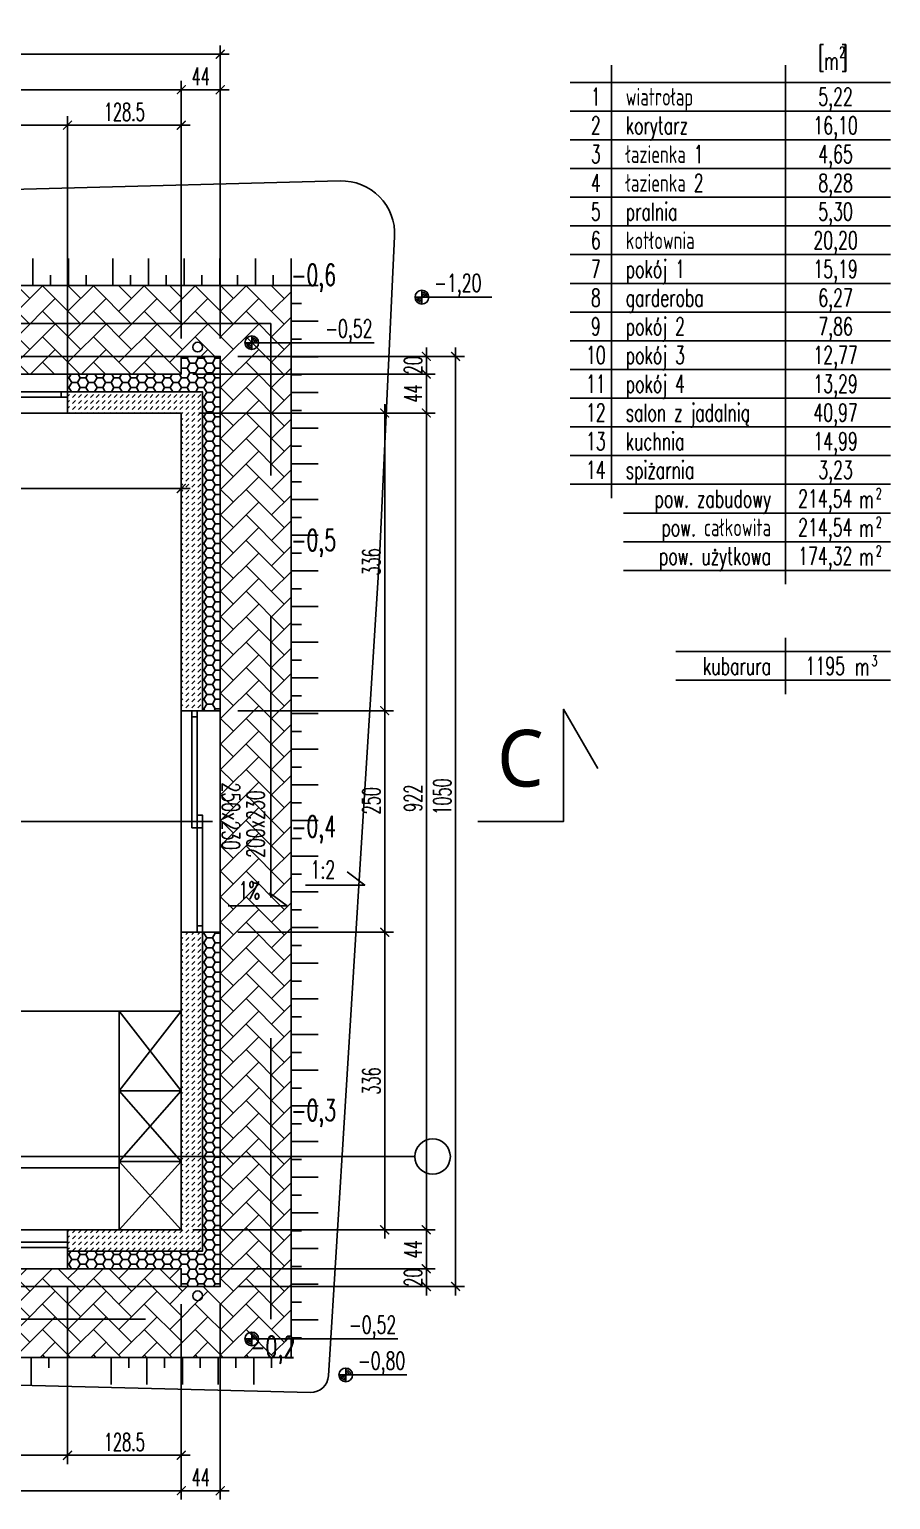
# Model space of a CAD drawing. Header units: millimetres. Extents: x -24587 to 37983, y -70862 to 338.
# Drawn here: x 11451 to 12424, y -61158 to -59498 of the extents above; entities that cross this region are included whole.
import ezdxf
from ezdxf.enums import TextEntityAlignment as Align

# ---------------------------------------------------------------- set-up
doc = ezdxf.new("R2010")
doc.units = ezdxf.units.MM
doc.header["$LTSCALE"] = 50
doc.linetypes.add('DASHED2', pattern=[9.525, 6.35, -3.175])
doc.layers.get('Defpoints').update_dxf_attribs({"color": 251})
for name, color, linetype in [('6', 6, 'Continuous'), ('A-DRZWI_OKNA', 13, 'Continuous'), ('A-SCHODY', 140, 'Continuous'), ('A-URZADZENIA', 93, 'Continuous'), ('K-CIENKIE', 8, 'Continuous'), ('K-CIENKIEP', 8, 'DASHED2'), ('K-HATCH', 8, 'Continuous'), ('K-HATCH243', 243, 'Continuous'), ('K-POMOCNICZE', 9, 'DASHED2'), ('K-SCIANY', 2, 'Continuous'), ('K-SRUBY', 3, 'Continuous'), ('K-TEXT 2.4mm', 71, 'Continuous'), ('K-TEXT 2mm', 254, 'Continuous'), ('K-TEXT 4mm', 4, 'Continuous'), ('K-WYMIARY', 1, 'Continuous')]:
    doc.layers.add(name, color=color, linetype=linetype)
doc.layers.add('__NIEDRUK__', color=54, linetype='Continuous', plot=False)
doc.styles.add('text 2.4mm', font='romans.shx', dxfattribs={"width": 0.65})
doc.styles.add('text 2mm', font='romans.shx', dxfattribs={"width": 0.65})
doc.styles.add('text duzy', font='segoeui.ttf')
doc.styles.add('WYM1', font='romanszb.shx', dxfattribs={"width": 0.6})
doc.dimstyles.new('CM100', dxfattribs={"dimscale": 5, "dimtxt": 2, "dimasz": 1, "dimexe": 1, "dimexo": 2, "dimgap": 0.5, "dimtad": 1, "dimrnd": 0.5, "dimdsep": 46, "dimtxsty": 'WYM1', "dimblk": 'OBLIQUE', "dimcen": 0, "dimdle": 1, "dimclrd": 253, "dimclre": 251, "dimclrt": 30, "dimadec": 0, "dimazin": 0, "dimtfac": 1, "dimtix": 1, "dimtmove": 0, "dimatfit": 0, "dimfxl": 1, "dimtfillclr": 256, "dimtolj": 1, "dimarcsym": 0})
pattern_1 = [(45, (50, -52000), (0, 6.7351921), [4.7625, -4.7625])]
pattern_2 = [(0, (50, -52000), (9.525, 5.4992613), [6.35, -12.7]), (120, (50, -52000), (-9.525, 5.4992613), [6.35, -12.7]), (60, (50, -52000), (2e-08, 10.9985226), [-12.7, 6.35])]

# ---------------------------------------------------------------- blocks, each defined once
blk = doc.blocks.new('A$C1d103691')
for points in [[(175, 18), (175, 62), (-175, 62), (-175, 18)], [(7, 30), (7, 36), (-175, 36), (-175, 30)], [(-175, 30), (-168, 30), (-168, 36), (-175, 36)], [(175, 36), (175, 42), (-7, 42), (-7, 36)], [(-7, 36), (7, 36), (7, 42), (-7, 42)], [(168, 36), (175, 36), (175, 42), (168, 42)]]:
    blk.add_lwpolyline(points, close=True)
at = {"layer": '__NIEDRUK__', "style": 'WYM1', "width": 0.65}
blk.add_text('350x230', height=20, dxfattribs=at).set_placement((-44, 64))
blk = doc.blocks.new('A$Ce199b41d')
for points in [[(125, -29), (125, 15), (-125, 15), (-125, -29)], [(7, -17), (7, -11), (-125, -11), (-125, -17)], [(-125, -17), (-118, -17), (-118, -11), (-125, -11)], [(125, -11), (125, -5), (-7, -5), (-7, -11)], [(-7, -11), (7, -11), (7, -5), (-7, -5)], [(118, -11), (125, -11), (125, -5), (118, -5)]]:
    blk.add_lwpolyline(points, close=True)
at = {"layer": '__NIEDRUK__', "style": 'WYM1', "width": 0.65}
blk.add_text('250x230', height=20, dxfattribs=at).set_placement((-44, 17))
blk = doc.blocks.new('A$C041a845d')
for points in [[(-175, -32), (-175, 12), (175, 12), (175, -32)], [(-175, -18), (-175, -12), (175, -12), (175, -18)]]:
    blk.add_lwpolyline(points, close=True)
at = {"layer": '__NIEDRUK__', "style": 'WYM1', "width": 0.65}
blk.add_text('350x90', height=20, dxfattribs=at).set_placement((-35.8, 11.5))
blk = doc.blocks.new('_ArchTick')
at = {"color": 0, "linetype": 'ByBlock', "const_width": 0.15}
blk.add_lwpolyline([(-0.5, -0.5), (0.5, 0.5)], dxfattribs=at)
blk = doc.blocks.new('*D38')
at = {"layer": 'Defpoints', "color": 0, "transparency": 16777216}
for p in [(11666.7, -59526.3), (9416.7, -59867.3), (11666.7, -59867.3)]:
    blk.add_point(p, dxfattribs=at)
at = {"layer": 'K-WYMIARY', "color": 251, "lineweight": -2, "transparency": 16777216}
for p, q in [((9416.7, -59847.3), (9416.7, -59516.3)), ((11666.7, -59847.3), (11666.7, -59516.3))]:
    blk.add_line(p, q, dxfattribs=at)
at = {"layer": 'K-WYMIARY', "color": 253, "lineweight": -2, "transparency": 16777216}
blk.add_line((9406.7, -59526.3), (11676.7, -59526.3), dxfattribs=at)
at = {"layer": 'K-WYMIARY', "color": 253, "lineweight": -2, "transparency": 16777216, "xscale": 10, "yscale": 10, "zscale": 10, "rotation": 180}
blk.add_blockref('_ArchTick', (9416.7, -59526.3), dxfattribs=at)
at = {"layer": 'K-WYMIARY', "color": 253, "lineweight": -2, "transparency": 16777216, "xscale": 10, "yscale": 10, "zscale": 10}
blk.add_blockref('_ArchTick', (11666.7, -59526.3), dxfattribs=at)
at = {"layer": 'K-WYMIARY', "color": 30, "transparency": 16777216, "insert": (10541.7, -59511.3), "char_height": 20, "attachment_point": 5, "style": 'WYM1'}
blk.add_mtext('\\A1;2250', dxfattribs=at)
blk = doc.blocks.new('*D39')
at = {"layer": 'Defpoints', "color": 0, "transparency": 16777216}
for p in [(11666.7, -59867.3), (11666.7, -60917.3), (11932.4, -60917.3)]:
    blk.add_point(p, dxfattribs=at)
at = {"layer": 'K-WYMIARY', "color": 253, "lineweight": -2, "transparency": 16777216}
blk.add_line((11932.4, -59857.3), (11932.4, -60927.3), dxfattribs=at)
at = {"layer": 'K-WYMIARY', "color": 251, "lineweight": -2, "transparency": 16777216}
for p, q in [((11686.7, -59867.3), (11942.4, -59867.3)), ((11686.7, -60917.3), (11942.4, -60917.3))]:
    blk.add_line(p, q, dxfattribs=at)
at = {"layer": 'K-WYMIARY', "color": 253, "lineweight": -2, "transparency": 16777216, "xscale": 10, "yscale": 10, "zscale": 10}
for p, rotation in [((11932.4, -59867.3), 90), ((11932.4, -60917.3), 270)]:
    blk.add_blockref('_ArchTick', p, dxfattribs=dict(at, rotation=rotation))
at = {"layer": 'K-WYMIARY', "color": 30, "transparency": 16777216, "insert": (11917.4, -60364.2), "char_height": 20, "attachment_point": 5, "rotation": 90, "style": 'WYM1'}
blk.add_mtext('\\A1;1050', dxfattribs=at)
blk = doc.blocks.new('*D47')
at = {"layer": 'Defpoints', "color": 0, "transparency": 16777216}
for p in [(11622.7, -59566.3), (9460.7, -59867.3), (11622.7, -59867.3)]:
    blk.add_point(p, dxfattribs=at)
at = {"layer": 'K-WYMIARY', "color": 253, "lineweight": -2, "transparency": 16777216}
blk.add_line((9450.7, -59566.3), (11632.7, -59566.3), dxfattribs=at)
at = {"layer": 'K-WYMIARY', "color": 251, "lineweight": -2, "transparency": 16777216}
for p, q in [((9460.7, -59847.3), (9460.7, -59556.3)), ((11622.7, -59847.3), (11622.7, -59556.3))]:
    blk.add_line(p, q, dxfattribs=at)
at = {"layer": 'K-WYMIARY', "color": 253, "lineweight": -2, "transparency": 16777216, "xscale": 10, "yscale": 10, "zscale": 10, "rotation": 180}
blk.add_blockref('_ArchTick', (9460.7, -59566.3), dxfattribs=at)
at = {"layer": 'K-WYMIARY', "color": 253, "lineweight": -2, "transparency": 16777216, "xscale": 10, "yscale": 10, "zscale": 10}
blk.add_blockref('_ArchTick', (11622.7, -59566.3), dxfattribs=at)
at = {"layer": 'K-WYMIARY', "color": 30, "transparency": 16777216, "insert": (10541.7, -59551.3), "char_height": 20, "attachment_point": 5, "style": 'WYM1'}
blk.add_mtext('\\A1;2162', dxfattribs=at)
blk = doc.blocks.new('*D48')
at = {"layer": 'Defpoints', "color": 0, "transparency": 16777216}
for p in [(11666.7, -59566.3), (11622.7, -59867.3), (11666.7, -59867.3)]:
    blk.add_point(p, dxfattribs=at)
at = {"layer": 'K-WYMIARY', "color": 253, "lineweight": -2, "transparency": 16777216}
blk.add_line((11612.7, -59566.3), (11676.7, -59566.3), dxfattribs=at)
at = {"layer": 'K-WYMIARY', "color": 251, "lineweight": -2, "transparency": 16777216}
for p, q in [((11622.7, -59847.3), (11622.7, -59556.3)), ((11666.7, -59847.3), (11666.7, -59556.3))]:
    blk.add_line(p, q, dxfattribs=at)
at = {"layer": 'K-WYMIARY', "color": 253, "lineweight": -2, "transparency": 16777216, "xscale": 10, "yscale": 10, "zscale": 10, "rotation": 180}
blk.add_blockref('_ArchTick', (11622.7, -59566.3), dxfattribs=at)
at = {"layer": 'K-WYMIARY', "color": 253, "lineweight": -2, "transparency": 16777216, "xscale": 10, "yscale": 10, "zscale": 10}
blk.add_blockref('_ArchTick', (11666.7, -59566.3), dxfattribs=at)
at = {"layer": 'K-WYMIARY', "color": 30, "transparency": 16777216, "insert": (11644.7, -59551.3), "char_height": 20, "attachment_point": 5, "style": 'WYM1'}
blk.add_mtext('\\A1;44', dxfattribs=at)
blk = doc.blocks.new('*D60')
at = {"layer": 'Defpoints', "color": 0, "transparency": 16777216}
for p in [(11494.2, -59606.3), (11144.2, -59887.3), (11494.2, -59887.3)]:
    blk.add_point(p, dxfattribs=at)
at = {"layer": 'K-WYMIARY', "color": 251, "lineweight": -2, "transparency": 16777216}
for p, q in [((11144.2, -59867.3), (11144.2, -59596.3)), ((11494.2, -59867.3), (11494.2, -59596.3))]:
    blk.add_line(p, q, dxfattribs=at)
at = {"layer": 'K-WYMIARY', "color": 253, "lineweight": -2, "transparency": 16777216}
blk.add_line((11134.2, -59606.3), (11504.2, -59606.3), dxfattribs=at)
at = {"layer": 'K-WYMIARY', "color": 253, "lineweight": -2, "transparency": 16777216, "xscale": 10, "yscale": 10, "zscale": 10, "rotation": 180}
blk.add_blockref('_ArchTick', (11144.2, -59606.3), dxfattribs=at)
at = {"layer": 'K-WYMIARY', "color": 253, "lineweight": -2, "transparency": 16777216, "xscale": 10, "yscale": 10, "zscale": 10}
blk.add_blockref('_ArchTick', (11494.2, -59606.3), dxfattribs=at)
at = {"layer": 'K-WYMIARY', "color": 30, "transparency": 16777216, "insert": (11319.2, -59591.3), "char_height": 20, "attachment_point": 5, "style": 'WYM1'}
blk.add_mtext('\\A1;350', dxfattribs=at)
blk = doc.blocks.new('*D66')
at = {"layer": 'Defpoints', "color": 0, "transparency": 16777216}
for p in [(11015.7, -60016.4), (11622.7, -60016.4), (11622.7, -60019.6)]:
    blk.add_point(p, dxfattribs=at)
at = {"layer": 'K-WYMIARY', "color": 251, "lineweight": -2, "transparency": 16777216}
for p, q in [((11015.7, -59996.4), (11015.7, -60006.4)), ((11622.7, -59999.6), (11622.7, -60006.4))]:
    blk.add_line(p, q, dxfattribs=at)
at = {"layer": 'K-WYMIARY', "color": 253, "lineweight": -2, "transparency": 16777216}
blk.add_line((11005.7, -60016.4), (11632.7, -60016.4), dxfattribs=at)
at = {"layer": 'K-WYMIARY', "color": 253, "lineweight": -2, "transparency": 16777216, "xscale": 10, "yscale": 10, "zscale": 10, "rotation": 180}
blk.add_blockref('_ArchTick', (11015.7, -60016.4), dxfattribs=at)
at = {"layer": 'K-WYMIARY', "color": 253, "lineweight": -2, "transparency": 16777216, "xscale": 10, "yscale": 10, "zscale": 10}
blk.add_blockref('_ArchTick', (11622.7, -60016.4), dxfattribs=at)
at = {"layer": 'K-WYMIARY', "color": 30, "transparency": 16777216, "insert": (11319.2, -60001.4), "char_height": 20, "attachment_point": 5, "style": 'WYM1'}
blk.add_mtext('\\A1;607', dxfattribs=at)
blk = doc.blocks.new('*D88')
at = {"layer": 'Defpoints', "color": 0, "transparency": 16777216}
for p in [(11494.2, -59606.3), (11622.7, -59867.3), (11494.2, -59931.3)]:
    blk.add_point(p, dxfattribs=at)
at = {"layer": 'K-WYMIARY', "color": 251, "lineweight": -2, "transparency": 16777216}
for p, q in [((11494.2, -59911.3), (11494.2, -59596.3)), ((11622.7, -59847.3), (11622.7, -59596.3))]:
    blk.add_line(p, q, dxfattribs=at)
at = {"layer": 'K-WYMIARY', "color": 253, "lineweight": -2, "transparency": 16777216}
blk.add_line((11632.7, -59606.3), (11484.2, -59606.3), dxfattribs=at)
at = {"layer": 'K-WYMIARY', "color": 253, "lineweight": -2, "transparency": 16777216, "xscale": 10, "yscale": 10, "zscale": 10, "rotation": 180}
blk.add_blockref('_ArchTick', (11494.2, -59606.3), dxfattribs=at)
at = {"layer": 'K-WYMIARY', "color": 253, "lineweight": -2, "transparency": 16777216, "xscale": 10, "yscale": 10, "zscale": 10}
blk.add_blockref('_ArchTick', (11622.7, -59606.3), dxfattribs=at)
at = {"layer": 'K-WYMIARY', "color": 30, "transparency": 16777216, "insert": (11558.4, -59591.3), "char_height": 20, "attachment_point": 5, "style": 'WYM1'}
blk.add_mtext('\\A1;128.5', dxfattribs=at)
blk = doc.blocks.new('*D92')
at = {"layer": 'Defpoints', "color": 0, "transparency": 16777216}
for p in [(10971.7, -60897.3), (11622.7, -60917.3), (11622.7, -61147.9)]:
    blk.add_point(p, dxfattribs=at)
at = {"layer": 'K-WYMIARY', "color": 251, "lineweight": -2, "transparency": 16777216}
for p, q in [((10971.7, -60917.3), (10971.7, -61157.9)), ((11622.7, -60937.3), (11622.7, -61157.9))]:
    blk.add_line(p, q, dxfattribs=at)
at = {"layer": 'K-WYMIARY', "color": 253, "lineweight": -2, "transparency": 16777216}
blk.add_line((10961.7, -61147.9), (11632.7, -61147.9), dxfattribs=at)
at = {"layer": 'K-WYMIARY', "color": 253, "lineweight": -2, "transparency": 16777216, "xscale": 10, "yscale": 10, "zscale": 10, "rotation": 180}
blk.add_blockref('_ArchTick', (10971.7, -61147.9), dxfattribs=at)
at = {"layer": 'K-WYMIARY', "color": 253, "lineweight": -2, "transparency": 16777216, "xscale": 10, "yscale": 10, "zscale": 10}
blk.add_blockref('_ArchTick', (11622.7, -61147.9), dxfattribs=at)
at = {"layer": 'K-WYMIARY', "color": 30, "transparency": 16777216, "insert": (11297.2, -61132.9), "char_height": 20, "attachment_point": 5, "style": 'WYM1'}
blk.add_mtext('\\A1;651', dxfattribs=at)
blk = doc.blocks.new('*D103')
at = {"layer": 'Defpoints', "color": 0, "transparency": 16777216}
for p in [(11144.2, -60897.3), (11494.2, -60897.3), (11494.2, -61107.9)]:
    blk.add_point(p, dxfattribs=at)
at = {"layer": 'K-WYMIARY', "color": 251, "lineweight": -2, "transparency": 16777216}
for p, q in [((11144.2, -60917.3), (11144.2, -61117.9)), ((11494.2, -60917.3), (11494.2, -61117.9))]:
    blk.add_line(p, q, dxfattribs=at)
at = {"layer": 'K-WYMIARY', "color": 253, "lineweight": -2, "transparency": 16777216}
blk.add_line((11134.2, -61107.9), (11504.2, -61107.9), dxfattribs=at)
at = {"layer": 'K-WYMIARY', "color": 253, "lineweight": -2, "transparency": 16777216, "xscale": 10, "yscale": 10, "zscale": 10, "rotation": 180}
blk.add_blockref('_ArchTick', (11144.2, -61107.9), dxfattribs=at)
at = {"layer": 'K-WYMIARY', "color": 253, "lineweight": -2, "transparency": 16777216, "xscale": 10, "yscale": 10, "zscale": 10}
blk.add_blockref('_ArchTick', (11494.2, -61107.9), dxfattribs=at)
at = {"layer": 'K-WYMIARY', "color": 30, "transparency": 16777216, "insert": (11319.2, -61092.9), "char_height": 20, "attachment_point": 5, "style": 'WYM1'}
blk.add_mtext('\\A1;350', dxfattribs=at)
blk = doc.blocks.new('*D104')
at = {"layer": 'Defpoints', "color": 0, "transparency": 16777216}
for p in [(11494.2, -60897.3), (11622.7, -60917.3), (11622.7, -61107.9)]:
    blk.add_point(p, dxfattribs=at)
at = {"layer": 'K-WYMIARY', "color": 251, "lineweight": -2, "transparency": 16777216}
for p, q in [((11494.2, -60917.3), (11494.2, -61117.9)), ((11622.7, -60937.3), (11622.7, -61117.9))]:
    blk.add_line(p, q, dxfattribs=at)
at = {"layer": 'K-WYMIARY', "color": 253, "lineweight": -2, "transparency": 16777216}
blk.add_line((11484.2, -61107.9), (11632.7, -61107.9), dxfattribs=at)
at = {"layer": 'K-WYMIARY', "color": 253, "lineweight": -2, "transparency": 16777216, "xscale": 10, "yscale": 10, "zscale": 10, "rotation": 180}
blk.add_blockref('_ArchTick', (11494.2, -61107.9), dxfattribs=at)
at = {"layer": 'K-WYMIARY', "color": 253, "lineweight": -2, "transparency": 16777216, "xscale": 10, "yscale": 10, "zscale": 10}
blk.add_blockref('_ArchTick', (11622.7, -61107.9), dxfattribs=at)
at = {"layer": 'K-WYMIARY', "color": 30, "transparency": 16777216, "insert": (11558.4, -61092.9), "char_height": 20, "attachment_point": 5, "style": 'WYM1'}
blk.add_mtext('\\A1;128.5', dxfattribs=at)
blk = doc.blocks.new('*D106')
at = {"layer": 'Defpoints', "color": 0, "transparency": 16777216}
for p in [(11622.7, -60917.3), (11666.7, -60917.3), (11622.7, -61147.9)]:
    blk.add_point(p, dxfattribs=at)
at = {"layer": 'K-WYMIARY', "color": 251, "lineweight": -2, "transparency": 16777216}
for p, q in [((11622.7, -60937.3), (11622.7, -61157.9)), ((11666.7, -60937.3), (11666.7, -61157.9))]:
    blk.add_line(p, q, dxfattribs=at)
at = {"layer": 'K-WYMIARY', "color": 253, "lineweight": -2, "transparency": 16777216}
blk.add_line((11676.7, -61147.9), (11612.7, -61147.9), dxfattribs=at)
at = {"layer": 'K-WYMIARY', "color": 253, "lineweight": -2, "transparency": 16777216, "xscale": 10, "yscale": 10, "zscale": 10, "rotation": 180}
blk.add_blockref('_ArchTick', (11622.7, -61147.9), dxfattribs=at)
at = {"layer": 'K-WYMIARY', "color": 253, "lineweight": -2, "transparency": 16777216, "xscale": 10, "yscale": 10, "zscale": 10}
blk.add_blockref('_ArchTick', (11666.7, -61147.9), dxfattribs=at)
at = {"layer": 'K-WYMIARY', "color": 30, "transparency": 16777216, "insert": (11644.7, -61132.9), "char_height": 20, "attachment_point": 5, "style": 'WYM1'}
blk.add_mtext('\\A1;44', dxfattribs=at)
blk = doc.blocks.new('*D107')
at = {"layer": 'Defpoints', "color": 0, "transparency": 16777216}
for p in [(11666.7, -59867.3), (11615.7, -59887.3), (11899.4, -59887.3)]:
    blk.add_point(p, dxfattribs=at)
at = {"layer": 'K-WYMIARY', "color": 253, "lineweight": -2, "transparency": 16777216}
for p, q in [((11899.4, -59867.3), (11899.4, -59857.3)), ((11899.4, -59867.3), (11899.4, -59887.3)), ((11899.4, -59887.3), (11899.4, -59897.3))]:
    blk.add_line(p, q, dxfattribs=at)
at = {"layer": 'K-WYMIARY', "color": 251, "lineweight": -2, "transparency": 16777216}
for p, q in [((11686.7, -59867.3), (11909.4, -59867.3)), ((11635.7, -59887.3), (11909.4, -59887.3))]:
    blk.add_line(p, q, dxfattribs=at)
at = {"layer": 'K-WYMIARY', "color": 253, "lineweight": -2, "transparency": 16777216, "xscale": 10, "yscale": 10, "zscale": 10}
for p, rotation in [((11899.4, -59867.3), 270), ((11899.4, -59887.3), 90)]:
    blk.add_blockref('_ArchTick', p, dxfattribs=dict(at, rotation=rotation))
at = {"layer": 'K-WYMIARY', "color": 30, "transparency": 16777216, "insert": (11884.4, -59877.3), "char_height": 20, "attachment_point": 5, "rotation": 90, "style": 'WYM1'}
blk.add_mtext('\\A1;20', dxfattribs=at)
blk = doc.blocks.new('*D108')
at = {"layer": 'Defpoints', "color": 0, "transparency": 16777216}
for p in [(11615.7, -59887.3), (11622.7, -59931.3), (11899.4, -59931.3)]:
    blk.add_point(p, dxfattribs=at)
at = {"layer": 'K-WYMIARY', "color": 253, "lineweight": -2, "transparency": 16777216}
blk.add_line((11899.4, -59877.3), (11899.4, -59941.3), dxfattribs=at)
at = {"layer": 'K-WYMIARY', "color": 251, "lineweight": -2, "transparency": 16777216}
for p, q in [((11635.7, -59887.3), (11909.4, -59887.3)), ((11642.7, -59931.3), (11909.4, -59931.3))]:
    blk.add_line(p, q, dxfattribs=at)
at = {"layer": 'K-WYMIARY', "color": 253, "lineweight": -2, "transparency": 16777216, "xscale": 10, "yscale": 10, "zscale": 10}
for p, rotation in [((11899.4, -59887.3), 90), ((11899.4, -59931.3), 270)]:
    blk.add_blockref('_ArchTick', p, dxfattribs=dict(at, rotation=rotation))
at = {"layer": 'K-WYMIARY', "color": 30, "transparency": 16777216, "insert": (11884.4, -59909.3), "char_height": 20, "attachment_point": 5, "rotation": 90, "style": 'WYM1'}
blk.add_mtext('\\A1;44', dxfattribs=at)
blk = doc.blocks.new('*D109')
at = {"layer": 'Defpoints', "color": 0, "transparency": 16777216}
for p in [(11622.7, -59931.3), (11622.7, -60853.3), (11899.4, -60853.3)]:
    blk.add_point(p, dxfattribs=at)
at = {"layer": 'K-WYMIARY', "color": 251, "lineweight": -2, "transparency": 16777216}
for p, q in [((11642.7, -59931.3), (11909.4, -59931.3)), ((11642.7, -60853.3), (11909.4, -60853.3))]:
    blk.add_line(p, q, dxfattribs=at)
at = {"layer": 'K-WYMIARY', "color": 253, "lineweight": -2, "transparency": 16777216}
blk.add_line((11899.4, -59921.3), (11899.4, -60863.3), dxfattribs=at)
at = {"layer": 'K-WYMIARY', "color": 253, "lineweight": -2, "transparency": 16777216, "xscale": 10, "yscale": 10, "zscale": 10}
for p, rotation in [((11899.4, -59931.3), 90), ((11899.4, -60853.3), 270)]:
    blk.add_blockref('_ArchTick', p, dxfattribs=dict(at, rotation=rotation))
at = {"layer": 'K-WYMIARY', "color": 30, "transparency": 16777216, "insert": (11884.4, -60366.1), "char_height": 20, "attachment_point": 5, "rotation": 90, "style": 'WYM1'}
blk.add_mtext('\\A1;922', dxfattribs=at)
blk = doc.blocks.new('*D110')
at = {"layer": 'Defpoints', "color": 0, "transparency": 16777216}
for p in [(11622.7, -60853.3), (11622.7, -60897.3), (11899.4, -60897.3)]:
    blk.add_point(p, dxfattribs=at)
at = {"layer": 'K-WYMIARY', "color": 253, "lineweight": -2, "transparency": 16777216}
blk.add_line((11899.4, -60843.3), (11899.4, -60907.3), dxfattribs=at)
at = {"layer": 'K-WYMIARY', "color": 251, "lineweight": -2, "transparency": 16777216}
for p, q in [((11642.7, -60853.3), (11909.4, -60853.3)), ((11642.7, -60897.3), (11909.4, -60897.3))]:
    blk.add_line(p, q, dxfattribs=at)
at = {"layer": 'K-WYMIARY', "color": 253, "lineweight": -2, "transparency": 16777216, "xscale": 10, "yscale": 10, "zscale": 10}
for p, rotation in [((11899.4, -60853.3), 90), ((11899.4, -60897.3), 270)]:
    blk.add_blockref('_ArchTick', p, dxfattribs=dict(at, rotation=rotation))
at = {"layer": 'K-WYMIARY', "color": 30, "transparency": 16777216, "insert": (11884.4, -60875.3), "char_height": 20, "attachment_point": 5, "rotation": 90, "style": 'WYM1'}
blk.add_mtext('\\A1;44', dxfattribs=at)
blk = doc.blocks.new('*D111')
at = {"layer": 'Defpoints', "color": 0, "transparency": 16777216}
for p in [(11622.7, -60897.3), (11666.7, -60917.3), (11899.4, -60917.3)]:
    blk.add_point(p, dxfattribs=at)
at = {"layer": 'K-WYMIARY', "color": 253, "lineweight": -2, "transparency": 16777216}
for p, q in [((11899.4, -60897.3), (11899.4, -60887.3)), ((11899.4, -60897.3), (11899.4, -60917.3)), ((11899.4, -60917.3), (11899.4, -60927.3))]:
    blk.add_line(p, q, dxfattribs=at)
at = {"layer": 'K-WYMIARY', "color": 251, "lineweight": -2, "transparency": 16777216}
for p, q in [((11642.7, -60897.3), (11909.4, -60897.3)), ((11686.7, -60917.3), (11909.4, -60917.3))]:
    blk.add_line(p, q, dxfattribs=at)
at = {"layer": 'K-WYMIARY', "color": 253, "lineweight": -2, "transparency": 16777216, "xscale": 10, "yscale": 10, "zscale": 10}
for p, rotation in [((11899.4, -60897.3), 270), ((11899.4, -60917.3), 90)]:
    blk.add_blockref('_ArchTick', p, dxfattribs=dict(at, rotation=rotation))
at = {"layer": 'K-WYMIARY', "color": 30, "transparency": 16777216, "insert": (11884.4, -60907.3), "char_height": 20, "attachment_point": 5, "rotation": 90, "style": 'WYM1'}
blk.add_mtext('\\A1;20', dxfattribs=at)
blk = doc.blocks.new('*D112')
at = {"layer": 'Defpoints', "color": 0, "transparency": 16777216}
for p in [(11622.7, -59931.3), (11666.7, -60267.3), (11852.4, -60267.3)]:
    blk.add_point(p, dxfattribs=at)
at = {"layer": 'K-WYMIARY', "color": 251, "lineweight": -2, "transparency": 16777216}
for p, q in [((11642.7, -59931.3), (11862.4, -59931.3)), ((11686.7, -60267.3), (11862.4, -60267.3))]:
    blk.add_line(p, q, dxfattribs=at)
at = {"layer": 'K-WYMIARY', "color": 253, "lineweight": -2, "transparency": 16777216}
blk.add_line((11852.4, -59921.3), (11852.4, -60277.3), dxfattribs=at)
at = {"layer": 'K-WYMIARY', "color": 253, "lineweight": -2, "transparency": 16777216, "xscale": 10, "yscale": 10, "zscale": 10}
for p, rotation in [((11852.4, -59931.3), 90), ((11852.4, -60267.3), 270)]:
    blk.add_blockref('_ArchTick', p, dxfattribs=dict(at, rotation=rotation))
at = {"layer": 'K-WYMIARY', "color": 30, "transparency": 16777216, "insert": (11837.4, -60099.3), "char_height": 20, "attachment_point": 5, "rotation": 90, "style": 'WYM1'}
blk.add_mtext('\\A1;336', dxfattribs=at)
blk = doc.blocks.new('*D113')
at = {"layer": 'Defpoints', "color": 0, "transparency": 16777216}
for p in [(11666.7, -60267.3), (11666.7, -60517.3), (11852.4, -60517.3)]:
    blk.add_point(p, dxfattribs=at)
at = {"layer": 'K-WYMIARY', "color": 253, "lineweight": -2, "transparency": 16777216}
blk.add_line((11852.4, -60257.3), (11852.4, -60527.3), dxfattribs=at)
at = {"layer": 'K-WYMIARY', "color": 251, "lineweight": -2, "transparency": 16777216}
for p, q in [((11686.7, -60267.3), (11862.4, -60267.3)), ((11686.7, -60517.3), (11862.4, -60517.3))]:
    blk.add_line(p, q, dxfattribs=at)
at = {"layer": 'K-WYMIARY', "color": 253, "lineweight": -2, "transparency": 16777216, "xscale": 10, "yscale": 10, "zscale": 10}
for p, rotation in [((11852.4, -60267.3), 90), ((11852.4, -60517.3), 270)]:
    blk.add_blockref('_ArchTick', p, dxfattribs=dict(at, rotation=rotation))
at = {"layer": 'K-WYMIARY', "color": 30, "transparency": 16777216, "insert": (11837.4, -60369), "char_height": 20, "attachment_point": 5, "rotation": 90, "style": 'WYM1'}
blk.add_mtext('\\A1;250', dxfattribs=at)
blk = doc.blocks.new('*D114')
at = {"layer": 'Defpoints', "color": 0, "transparency": 16777216}
for p in [(11666.7, -60517.3), (11615.7, -60853.3), (11852.4, -60853.3)]:
    blk.add_point(p, dxfattribs=at)
at = {"layer": 'K-WYMIARY', "color": 253, "lineweight": -2, "transparency": 16777216}
blk.add_line((11852.4, -60507.3), (11852.4, -60863.3), dxfattribs=at)
at = {"layer": 'K-WYMIARY', "color": 251, "lineweight": -2, "transparency": 16777216}
for p, q in [((11686.7, -60517.3), (11862.4, -60517.3)), ((11635.7, -60853.3), (11862.4, -60853.3))]:
    blk.add_line(p, q, dxfattribs=at)
at = {"layer": 'K-WYMIARY', "color": 253, "lineweight": -2, "transparency": 16777216, "xscale": 10, "yscale": 10, "zscale": 10}
for p, rotation in [((11852.4, -60517.3), 90), ((11852.4, -60853.3), 270)]:
    blk.add_blockref('_ArchTick', p, dxfattribs=dict(at, rotation=rotation))
at = {"layer": 'K-WYMIARY', "color": 30, "transparency": 16777216, "insert": (11837.4, -60685.3), "char_height": 20, "attachment_point": 5, "rotation": 90, "style": 'WYM1'}
blk.add_mtext('\\A1;336', dxfattribs=at)
blk = doc.blocks.new('A$C7E053937')
for p, q in [((0, -7.7), (0, 7.7)), ((0, 7.7), (0, 0)), ((7.7, 0), (-7.7, 0))]:
    blk.add_line(p, q)
blk.add_circle((0, 0), 7.73)
for radius, start, end in [(5.73, 90, 180), (3.73, 90, 180), (1.73, 90, 180), (5.73, 270, 0), (3.73, 270, 0), (1.73, 270, 0)]:
    blk.add_arc((0, 0), radius, start, end)

msp = doc.modelspace()

# ---------------------------------------------------------------- hatches: boundary and pattern name
at = {"layer": 'K-HATCH'}
h = msp.add_hatch(dxfattribs=at)
h.set_pattern_fill('HONEY', color=256, scale=2)
h.set_pattern_definition(pattern_2)
h.paths.add_polyline_path([(11646.7, -59907.349), (11646.7, -60267.349), (11666.7, -60267.349), (11666.7, -59867.349), (11622.7, -59867.349), (11622.7, -59887.349), (11494.2, -59887.349), (11494.2, -59907.349)])
h = msp.add_hatch(dxfattribs=at)
h.set_pattern_fill('DASH', color=256, scale=1.5, angle=45)
h.set_pattern_definition(pattern_1)
h.paths.add_polyline_path([(11622.7, -60267.349), (11646.7, -60267.349), (11646.7, -59907.349), (11494.2, -59907.349), (11494.2, -59931.349), (11622.7, -59931.349)])
h = msp.add_hatch(dxfattribs=at)
h.set_pattern_fill('DASH', color=256, scale=1.5, angle=45)
h.set_pattern_definition(pattern_1)
h.paths.add_polyline_path([(11622.7, -60853.349), (11494.2, -60853.349), (11494.2, -60877.349), (11646.7, -60877.349), (11646.7, -60517.349), (11622.7, -60517.349)])
h = msp.add_hatch(dxfattribs=at)
h.set_pattern_fill('HONEY', color=256, scale=2)
h.set_pattern_definition(pattern_2)
h.paths.add_polyline_path([(11666.7, -60917.349), (11666.7, -60517.349), (11646.7, -60517.349), (11646.7, -60877.349), (11494.2, -60877.349), (11494.2, -60897.349), (11622.7, -60897.349), (11622.7, -60917.349)])
at = {"layer": 'K-HATCH243'}
h = msp.add_hatch(dxfattribs=at)
h.set_pattern_fill('AR-HBONE', color=256, scale=0.2)
h.set_pattern_definition([(45, (-7e-12, -52000), (0, 28.73682), [60.96, -20.32]), (135, (14.368, -51985.632), (3e-15, 28.73682), [60.96, -20.32])])
h.paths.add_polyline_path([(11746.7, -60997.349), (11746.7, -59787.349), (9336.7, -59787.349), (9336.7, -60997.349)])
h.paths.add_polyline_path([(9460.7, -60827.349), (9460.7, -60917.349), (9416.7, -60917.349), (9416.7, -59867.349), (9460.7, -59867.349), (9460.7, -59887.349), (11622.7, -59887.349), (11622.7, -59867.349), (11666.7, -59867.349), (11666.7, -60917.349), (11622.7, -60917.349), (11622.7, -60897.349), (11031.7, -60897.349), (11031.7, -60957.349), (10557.2, -60957.349), (10557.2, -60827.349)], flags=16)
h.paths.add_polyline_path([(9859.7, -60695.324), (9859.7, -60565.324), (9883.7, -60565.324), (9907.7, -60565.324), (9907.7, -60695.324), (9883.7, -60695.324)], flags=0)
h.paths.add_polyline_path([(10557.2, -60827.349), (10587.2, -60827.349), (10617.2, -60827.349), (10617.2, -60757.349), (10971.7, -60757.349), (10971.7, -60897.349), (11001.7, -60897.349), (11031.7, -60897.349), (11031.7, -60957.349), (10557.2, -60957.349)], flags=16)

# ---------------------------------------------------------------- linework, layer by layer
at = {"layer": '6', "linetype": 'DASHED2', "ltscale": 2}
msp.add_lwpolyline([(9079.045, -60332.636), (9117.796, -60265.735), (9117.796, -60392.349), (12054.255, -60392.349), (12054.255, -60265.735), (12093.006, -60332.636)], dxfattribs=at)
at = {"layer": '6'}
msp.add_lwpolyline([(12093.006, -60332.636), (12054.255, -60265.735), (12054.255, -60392.349), (11957.524, -60392.349)], dxfattribs=at)
at = {"layer": '__NIEDRUK__'}
msp.add_lwpolyline([(9268.941, -60830.986), (9269.71, -60770.658), (11886.508, -60770.658)], dxfattribs=at)
msp.add_circle((11906.508, -60770.658), 20, dxfattribs=at)
at = {"layer": 'A-SCHODY'}
msp.add_lwpolyline([(10271.674, -61013.349), (10989.978, -61017.349), (11768.437, -61036.847, 0.40391984), (11788.933, -61018.094), (11826.7, -60410.052), (11846.7, -60086.734), (11863.615, -59732.03, 0.43670732), (11801.972, -59669.196), (11115.889, -59687.349), (10614.714, -59707.349), (10219.764, -59727.349), (9337.406, -59736.806, 0.41834579), (9287.958, -59788.043), (9296.7, -60140.417), (9316.7, -60527.29), (9320.569, -60997.481, 0.41180531), (9336.569, -61013.349)], format="xyb", close=True, dxfattribs=at)
for points in [[(9336.7, -59787.349), (11746.7, -59787.349), (11746.7, -60997.349), (9336.7, -60997.349)], [(9416.7, -59867.349), (9460.7, -59867.349), (9460.7, -59887.349), (11622.7, -59887.349), (11622.7, -59867.349), (11666.7, -59867.349), (11666.7, -60917.349), (11622.7, -60917.349), (11622.7, -60897.349), (11031.7, -60897.349), (11031.7, -60957.349), (10557.2, -60957.349), (10557.2, -60827.349), (9460.7, -60827.349), (9460.7, -60917.349), (9416.7, -60917.349)]]:
    msp.add_lwpolyline(points, close=True, dxfattribs=at)
at = {"layer": 'A-URZADZENIA'}
for points in [[(11622.7, -60606.349), (11552.7, -60696.349), (11622.7, -60696.349), (11552.7, -60606.349), (11552.7, -60696.349), (11622.7, -60696.349), (11622.7, -60606.349), (11552.7, -60606.349)], [(11622.7, -60696.349), (11552.7, -60776.349), (11622.7, -60776.349), (11552.7, -60696.349), (11552.7, -60776.349), (11622.7, -60776.349), (11622.7, -60696.349), (11552.7, -60696.349)], [(11622.7, -60776.349), (11552.7, -60853.349), (11622.7, -60853.349), (11552.7, -60776.349), (11552.7, -60853.349), (11622.7, -60853.349), (11622.7, -60776.349), (11552.7, -60776.349)]]:
    msp.add_lwpolyline(points, dxfattribs=at)
msp.add_lwpolyline([(11552.7, -60853.349), (11552.7, -60783.349), (11015.7, -60783.349), (11015.7, -60853.349)], close=True, dxfattribs=at)
at = {"layer": 'K-CIENKIE'}
for points in [[(11455.091, -59787.349), (11455.091, -59756.831)], [(11495.359, -59787.349), (11495.359, -59756.831)], [(11545.359, -59787.349), (11545.359, -59756.831)], [(11585.627, -59787.349), (11585.627, -59756.831)], [(11625.895, -59787.349), (11625.895, -59756.831)], [(11666.163, -59787.349), (11666.163, -59756.831)], [(11706.432, -59787.349), (11706.432, -59756.831)], [(11746.7, -59787.349), (11746.7, -59756.831)], [(11475.225, -59787.349), (11475.225, -59775.602)], [(11515.493, -59787.349), (11515.493, -59775.602)], [(11565.493, -59787.349), (11565.493, -59775.602)], [(11605.761, -59787.349), (11605.761, -59775.602)], [(11646.029, -59787.349), (11646.029, -59775.602)], [(11686.298, -59787.349), (11686.298, -59775.602)], [(11726.566, -59787.349), (11726.566, -59775.602)], [(11746.7, -59787.349), (11777.217, -59787.349)], [(11746.7, -59807.483), (11758.447, -59807.483)], [(11746.7, -59827.617), (11777.217, -59827.617)], [(11746.7, -59847.751), (11758.447, -59847.751)], [(11746.7, -59867.885), (11777.217, -59867.885)], [(11746.7, -59888.019), (11758.447, -59888.019)], [(11746.7, -59908.154), (11777.217, -59908.154)], [(11746.7, -59928.288), (11758.447, -59928.288)], [(11746.7, -59948.422), (11777.217, -59948.422)], [(11746.7, -59968.556), (11758.447, -59968.556)], [(11746.7, -59988.69), (11777.217, -59988.69)], [(11746.7, -60008.824), (11758.447, -60008.824)], [(11746.7, -60028.958), (11777.217, -60028.958)], [(11746.7, -60049.092), (11758.447, -60049.092)], [(11746.7, -60069.226), (11777.217, -60069.226)], [(11746.7, -60089.36), (11758.447, -60089.36)], [(11746.7, -60109.494), (11777.217, -60109.494)], [(11746.7, -60129.629), (11758.447, -60129.629)], [(11746.7, -60149.763), (11777.217, -60149.763)], [(11746.7, -60169.897), (11758.447, -60169.897)], [(11746.7, -60190.031), (11777.217, -60190.031)], [(11746.7, -60210.165), (11758.447, -60210.165)], [(11746.7, -60230.299), (11777.217, -60230.299)], [(11746.7, -60250.433), (11758.447, -60250.433)], [(11746.7, -60270.567), (11777.217, -60270.567)], [(11746.7, -60290.701), (11758.447, -60290.701)], [(11746.7, -60310.835), (11777.217, -60310.835)], [(11746.7, -60330.969), (11758.447, -60330.969)], [(11746.7, -60351.104), (11777.217, -60351.104)], [(11746.7, -60371.238), (11758.447, -60371.238)], [(11746.7, -60391.372), (11777.217, -60391.372)], [(11746.7, -60411.506), (11758.447, -60411.506)], [(11746.7, -60431.64), (11777.217, -60431.64)], [(11746.7, -60451.774), (11758.447, -60451.774)], [(11746.7, -60471.908), (11777.217, -60471.908)], [(11746.7, -60492.042), (11758.447, -60492.042)], [(11746.7, -60512.176), (11777.217, -60512.176)], [(11746.7, -60532.31), (11758.447, -60532.31)], [(11746.7, -60552.445), (11777.217, -60552.445)], [(11746.7, -60572.579), (11758.447, -60572.579)], [(11746.7, -60592.713), (11777.217, -60592.713)], [(11746.7, -60612.847), (11758.447, -60612.847)], [(11746.7, -60632.981), (11777.217, -60632.981)], [(11746.7, -60653.115), (11758.447, -60653.115)], [(11746.7, -60673.249), (11777.217, -60673.249)], [(11746.7, -60693.383), (11758.447, -60693.383)], [(11746.7, -60713.517), (11777.217, -60713.517)], [(11746.7, -60733.651), (11758.447, -60733.651)], [(11746.7, -60753.785), (11777.217, -60753.785)], [(11746.7, -60773.92), (11758.447, -60773.92)], [(11746.7, -60794.054), (11777.217, -60794.054)], [(11746.7, -60814.188), (11758.447, -60814.188)], [(11746.7, -60834.322), (11777.217, -60834.322)], [(11746.7, -60854.456), (11758.447, -60854.456)], [(11746.7, -60874.59), (11777.217, -60874.59)], [(11746.7, -60894.724), (11758.447, -60894.724)], [(11746.7, -60914.858), (11777.217, -60914.858)], [(11746.7, -60934.992), (11758.447, -60934.992)], [(11746.7, -60955.126), (11777.217, -60955.126)], [(11746.7, -60975.261), (11758.447, -60975.261)], [(11453.136, -60997.349), (11453.136, -61027.866)], [(11473.27, -60997.349), (11473.27, -61009.096)], [(11543.405, -60997.349), (11543.405, -61027.866)], [(11563.539, -60997.349), (11563.539, -61009.096)], [(11583.673, -60997.349), (11583.673, -61027.866)], [(11603.807, -60997.349), (11603.807, -61009.096)], [(11623.941, -60997.349), (11623.941, -61027.866)], [(11644.075, -60997.349), (11644.075, -61009.096)], [(11664.209, -60997.349), (11664.209, -61027.866)], [(11684.343, -60997.349), (11684.343, -61009.096)], [(11704.477, -60997.349), (11704.477, -61027.866)], [(11724.611, -60997.349), (11724.611, -61009.096)]]:
    msp.add_lwpolyline(points, dxfattribs=at)
at = {"layer": 'K-CIENKIEP'}
msp.add_lwpolyline([(11615.7, -60606.349), (11015.7, -60606.349)], dxfattribs=at)
at = {"layer": 'K-HATCH'}
for points in [[(11646.7, -60267.349), (11646.7, -59907.349), (11494.2, -59907.349)], [(11494.2, -60877.349), (11646.7, -60877.349), (11646.7, -60517.349)]]:
    msp.add_lwpolyline(points, dxfattribs=at)
at = {"layer": 'K-POMOCNICZE'}
for points in [[(9359.7, -60954.349), (11723.7, -60954.349), (11723.7, -59830.349), (9359.7, -59830.349)], [(9416.7, -59867.349), (11666.7, -59867.349), (11666.7, -60917.349), (9416.7, -60917.349)]]:
    msp.add_lwpolyline(points, close=True, dxfattribs=at)
at = {"layer": 'K-SCIANY'}
for points in [[(11494.2, -59887.349), (11622.7, -59887.349), (11622.7, -59867.349), (11666.7, -59867.349), (11666.7, -60267.349), (11622.7, -60267.349), (11622.7, -59931.349), (11494.2, -59931.349)], [(11666.7, -60517.349), (11622.7, -60517.349), (11622.7, -60853.349), (11494.2, -60853.349), (11494.2, -60897.349), (11622.7, -60897.349), (11622.7, -60917.349), (11666.7, -60917.349)]]:
    msp.add_lwpolyline(points, close=True, dxfattribs=at)
at = {"layer": 'K-SRUBY'}
for centre in [(11641.2, -59856.849), (11641.2, -60927.849)]:
    msp.add_circle(centre, 5.5, dxfattribs=at)
at = {"layer": 'K-TEXT 2.4mm'}
for points in [[(11902.158, -59800.463), (11973.437, -59800.463)], [(11709.962, -59851.846), (11840.524, -59851.846)], [(11709.962, -60976.535), (11867.322, -60976.535)], [(11816.103, -61017.195), (11877.476, -61017.195)]]:
    msp.add_lwpolyline(points, dxfattribs=at)
at = {"layer": 'K-TEXT 2mm', "elevation": 0}
for points in [[(12108.528, -60027.367), (12108.528, -59538.739)], [(12305.027, -60124.591), (12305.027, -59538.739)], [(12061.924, -59558.008), (12423.571, -59558.008)], [(12061.924, -59590.416), (12423.571, -59590.416)], [(12061.924, -59622.824), (12423.571, -59622.824)], [(12061.924, -59655.232), (12423.571, -59655.232)], [(12061.924, -59687.64), (12423.571, -59687.64)], [(12061.924, -59720.048), (12423.571, -59720.048)], [(12061.924, -59752.457), (12423.571, -59752.457)], [(12061.924, -59784.865), (12423.571, -59784.865)], [(12061.924, -59817.273), (12423.571, -59817.273)], [(12061.924, -59849.681), (12423.571, -59849.681)], [(12061.924, -59882.089), (12423.571, -59882.089)], [(12061.924, -59914.497), (12423.571, -59914.497)], [(12061.924, -59946.905), (12423.571, -59946.905)], [(12061.924, -59979.313), (12423.571, -59979.313)], [(12061.924, -60011.721), (12423.571, -60011.721)], [(12121.921, -60044.129), (12423.571, -60044.129)], [(12121.921, -60076.538), (12423.571, -60076.538)], [(12121.921, -60108.946), (12423.571, -60108.946)], [(12305.027, -60248.659), (12305.027, -60184.959)], [(12181.17, -60200.605), (12423.571, -60200.605)], [(12181.17, -60233.013), (12423.571, -60233.013)]]:
    msp.add_lwpolyline(points, dxfattribs=at)
at = {"layer": 'K-TEXT 2mm'}
for points in [[(11763.135, -60464.115), (11829.805, -60464.115), (11809.936, -60449.223)], [(11675.613, -60487.632), (11742.283, -60487.632), (11722.414, -60472.739)]]:
    msp.add_lwpolyline(points, dxfattribs=at)

# ---------------------------------------------------------------- block references
at = {"layer": 'A-DRZWI_OKNA'}
msp.add_blockref('A$C1d103691', (11319.2, -59949.349), dxfattribs=at)
for name, p, rotation in [('A$Ce199b41d', (11651.7, -60392.349), 270.0000000000002), ('A$C041a845d', (11319.2, -60885.349), 180.0000000000001)]:
    msp.add_blockref(name, p, dxfattribs=dict(at, rotation=rotation))
at = {"layer": 'K-TEXT 2.4mm', "xscale": -1}
for p in [(11894.428, -59800.463), (11702.233, -59851.846), (11702.233, -60976.535), (11808.373, -61017.195)]:
    msp.add_blockref('A$C7E053937', p, dxfattribs=at)

# ---------------------------------------------------------------- texts
at = {"layer": '__NIEDRUK__', "style": 'text 2.4mm', "width": 0.65}
for s, p in [('-0,6', (11746.7, -59787.349)), ('-0,5', (11746.7, -60086.734)), ('-0,4', (11746.7, -60410.052)), ('-0,3', (11746.7, -60730.309)), ('-0,2', (11700.462, -60997.349))]:
    msp.add_text(s, height=24, dxfattribs=at).set_placement(p)
at = {"layer": 'K-TEXT 2.4mm', "style": 'text 2mm', "width": 0.65}
for s, height, p in [('1', 20, (12090.731, -59574.212, 0)), ('2', 20, (12090.731, -59606.62, 0)), ('3', 20, (12090.731, -59639.028, 0)), ('4', 20, (12090.731, -59671.436, 0)), ('5', 20, (12090.731, -59703.844, 0)), ('6', 20, (12090.731, -59736.253, 0)), ('7', 20, (12090.731, -59768.661, 0)), ('8', 20, (12090.731, -59801.069, 0)), ('9', 20, (12090.731, -59833.477, 0)), ('10', 20, (12090.731, -59865.885, 0)), ('11', 20, (12090.731, -59898.293, 0)), ('12', 20, (12090.731, -59930.701, 0)), ('13', 20, (12090.731, -59963.109, 0)), ('14', 20, (12090.731, -59995.517, 0)), ('214,54', 20, (12349.848, -60027.925, 0)), ('m', 20, (12396.344, -60028.525)), ('2', 12, (12410.25, -60021.992)), ('214,54', 20, (12349.848, -60060.334, 0)), ('m', 20, (12396.344, -60060.933)), ('2', 12, (12410.25, -60054.4)), ('2', 12, (12410.25, -60086.808)), ('174,32', 20, (12349.848, -60092.742, 0)), ('m', 20, (12396.344, -60093.341)), ('1195', 20, (12349.848, -60216.809, 0)), ('m', 20, (12391.493, -60217.408)), ('3', 12, (12405.399, -60210.875))]:
    msp.add_text(s, height=height, dxfattribs=at).set_placement(p, align=Align.MIDDLE_CENTER)
for s, p in [('pow. zabudowy', (12288.574, -60027.925, 0)), ('pow. całkowita', (12288.574, -60060.334, 0)), ('pow. użytkowa', (12288.574, -60092.742, 0)), ('kubarura', (12288.574, -60216.809, 0))]:
    msp.add_text(s, height=20, dxfattribs=at).set_placement(p, align=Align.MIDDLE_RIGHT)
at = {"layer": 'K-TEXT 2mm', "style": 'text 2mm', "width": 0.65}
for s, height, p in [('[  ]', 20, (12358.444, -59529.11, 0)), ('m', 20, (12356.844, -59533.66, 0)), ('2', 12, (12368.902, -59523.8, 0)), ('5,22', 20, (12361.439, -59574.212, 0)), ('16,10', 20, (12361.439, -59606.62, 0)), ('4,65', 20, (12361.439, -59639.028, 0)), ('8,28', 20, (12361.439, -59671.436, 0)), ('5,30', 20, (12361.439, -59703.844, 0)), ('20,20', 20, (12361.439, -59736.253, 0)), ('15,19', 20, (12361.439, -59768.661, 0)), ('-1,20', 20, (11934.927, -59784.442)), ('6,27', 20, (12361.439, -59801.069, 0)), ('-0,52', 20, (11811.92, -59835.824)), ('7,86', 20, (12361.439, -59833.477, 0)), ('12,77', 20, (12361.439, -59865.885, 0)), ('13,29', 20, (12361.439, -59898.293, 0)), ('40,97', 20, (12361.439, -59930.701, 0)), ('14,99', 20, (12361.439, -59963.109, 0)), ('3,23', 20, (12361.439, -59995.517, 0)), ('-0,52', 20, (11838.719, -60960.513)), ('-0,80', 20, (11848.872, -61001.173))]:
    msp.add_text(s, height=height, dxfattribs=at).set_placement(p, align=Align.MIDDLE_CENTER)
for s, p in [('wiatrołap', (12124.535, -59574.212, 0)), ('korytarz', (12124.535, -59606.62, 0)), ('łazienka 1', (12124.535, -59639.028, 0)), ('łazienka 2', (12124.535, -59671.436, 0)), ('pralnia', (12124.535, -59703.844, 0)), ('kotłownia', (12124.535, -59736.253, 0)), ('pokój 1', (12124.535, -59768.661, 0)), ('garderoba', (12124.535, -59801.069, 0)), ('pokój 2', (12124.535, -59833.477, 0)), ('pokój 3', (12124.535, -59865.885, 0)), ('pokój 4', (12124.535, -59898.293, 0)), ('salon z jadalnią', (12124.535, -59930.701, 0)), ('kuchnia', (12124.535, -59963.109, 0)), ('spiżarnia', (12124.535, -59995.517, 0))]:
    msp.add_text(s, height=20, dxfattribs=at).set_placement(p, align=Align.MIDDLE_LEFT)
msp.add_text('200x230', height=20, rotation=90, dxfattribs=at).set_placement((11716.563, -60433.481))
for s, p in [('1:2', (11768.647, -60456.731)), ('1%%%', (11687.242, -60480.248))]:
    msp.add_text(s, height=20, dxfattribs=at).set_placement(p)
at = {"layer": 'K-TEXT 4mm', "style": 'text duzy'}
msp.add_text('C', height=64, dxfattribs=at).set_placement((11979.213, -60352.909))

# ---------------------------------------------------------------- dimensions: what is measured, and where the dimension line sits
at = {"layer": 'K-WYMIARY'}
for base, p1, p2, override, picture, middle in [((11666.7, -59526.308), (9416.7, -59867.349), (11666.7, -59867.349), {"dimscale": 10, "dimblk": 'ArchTick'}, '*D38', (10541.7, -59511.308)), ((11622.7, -59566.308), (9460.7, -59867.349), (11622.7, -59867.349), {"dimscale": 10, "dimblk": 'ArchTick'}, '*D47', (10541.7, -59551.308)), ((11666.7, -59566.308), (11622.7, -59867.349), (11666.7, -59867.349), {"dimscale": 10, "dimblk": 'ArchTick'}, '*D48', (11644.7, -59551.308)), ((11494.2, -59606.308), (11144.2, -59887.349), (11494.2, -59887.349), {"dimscale": 10, "dimblk": 'ArchTick'}, '*D60', (11319.2, -59591.308)), ((11494.2, -59606.308), (11622.7, -59867.349), (11494.2, -59931.349), {"dimscale": 10, "dimblk": 'ArchTick'}, '*D88', (11558.45, -59591.308)), ((11622.7, -60016.41), (11015.7, -60016.41), (11622.7, -60019.65), {"dimscale": 10, "dimblk": 'ArchTick'}, '*D66', (11319.2, -60001.41)), ((11622.7, -61147.892), (10971.7, -60897.349), (11622.7, -60917.349), {"dimscale": 10, "dimblk": 'ArchTick', "dimtmove": 1}, '*D92', (11297.2, -61132.892)), ((11494.2, -61107.892), (11144.2, -60897.349), (11494.2, -60897.349), {"dimscale": 10, "dimblk": 'ArchTick', "dimtmove": 1}, '*D103', (11319.2, -61092.892)), ((11622.7, -61107.892), (11494.2, -60897.349), (11622.7, -60917.349), {"dimscale": 10, "dimblk": 'ArchTick', "dimtmove": 1}, '*D104', (11558.45, -61092.892)), ((11622.7, -61147.892), (11666.7, -60917.349), (11622.7, -60917.349), {"dimscale": 10, "dimblk": 'ArchTick'}, '*D106', (11644.7, -61132.892))]:
    dim = msp.add_linear_dim(base=base, p1=p1, p2=p2, dimstyle='CM100', override=override, dxfattribs=at)
    dim.commit()
    dim.dimension.update_dxf_attribs({"geometry": picture, "text_midpoint": middle})
for base, p1, p2, override, picture, middle in [((11899.428, -59887.349), (11666.7, -59867.349), (11615.7, -59887.349), {"dimscale": 10, "dimblk": 'ArchTick'}, '*D107', (11884.428, -59877.349)), ((11899.428, -59931.349), (11615.7, -59887.349), (11622.7, -59931.349), {"dimscale": 10, "dimblk": 'ArchTick', "dimtmove": 1}, '*D108', (11884.428, -59909.349)), ((11852.428, -60267.349), (11622.7, -59931.349), (11666.7, -60267.349), {"dimscale": 10, "dimblk": 'ArchTick', "dimtmove": 1}, '*D112', (11837.428, -60099.349)), ((11852.428, -60853.349), (11666.7, -60517.349), (11615.7, -60853.349), {"dimscale": 10, "dimblk": 'ArchTick', "dimtmove": 1}, '*D114', (11837.428, -60685.349)), ((11899.428, -60897.349), (11622.7, -60853.349), (11622.7, -60897.349), {"dimscale": 10, "dimblk": 'ArchTick', "dimtmove": 1}, '*D110', (11884.428, -60875.349)), ((11899.428, -60917.349), (11622.7, -60897.349), (11666.7, -60917.349), {"dimscale": 10, "dimblk": 'ArchTick', "dimtmove": 1}, '*D111', (11884.428, -60907.349))]:
    dim = msp.add_linear_dim(base=base, p1=p1, p2=p2, angle=90, dimstyle='CM100', override=override, dxfattribs=at)
    dim.commit()
    dim.dimension.update_dxf_attribs({"geometry": picture, "text_midpoint": middle})
for base, p1, p2, override, picture, middle in [((11932.428, -60917.349), (11666.7, -59867.349), (11666.7, -60917.349), {"dimscale": 10, "dimblk": 'ArchTick'}, '*D39', (11932.428, -60364.227)), ((11899.428, -60853.349), (11622.7, -59931.349), (11622.7, -60853.349), {"dimscale": 10, "dimblk": 'ArchTick', "dimtmove": 1}, '*D109', (11899.428, -60366.136)), ((11852.428, -60517.349), (11666.7, -60267.349), (11666.7, -60517.349), {"dimscale": 10, "dimblk": 'ArchTick', "dimtmove": 1}, '*D113', (11852.428, -60368.972))]:
    dim = msp.add_linear_dim(base=base, p1=p1, p2=p2, angle=90, dimstyle='CM100', override=override, dxfattribs=at)
    dim.commit()
    dim.dimension.update_dxf_attribs({"geometry": picture, "text_midpoint": middle, "dimtype": 160})

doc.saveas('drawing.dxf')
